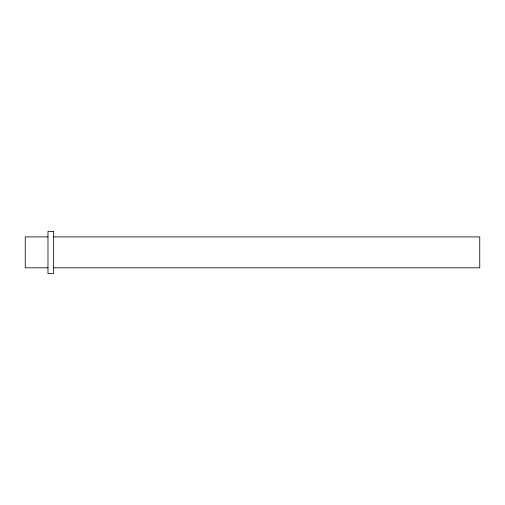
<?xml version="1.0" encoding="UTF-8"?>
<svg xmlns="http://www.w3.org/2000/svg" width="505" height="505" viewBox="0 0 505 505"><rect width="100%" height="100%" fill="white"/><g stroke="black" fill="none" stroke-linecap="round" stroke-linejoin="round"><path stroke-width="0.76" d="M47.975 236.902L25.25 236.902L25.25 267.808L47.975 267.808M53.656 236.902L479.75 236.902L479.75 267.808L53.656 267.808M53.656 231.511L47.975 231.511L47.975 273.489L53.656 273.489L53.656 231.511"/></g></svg>
